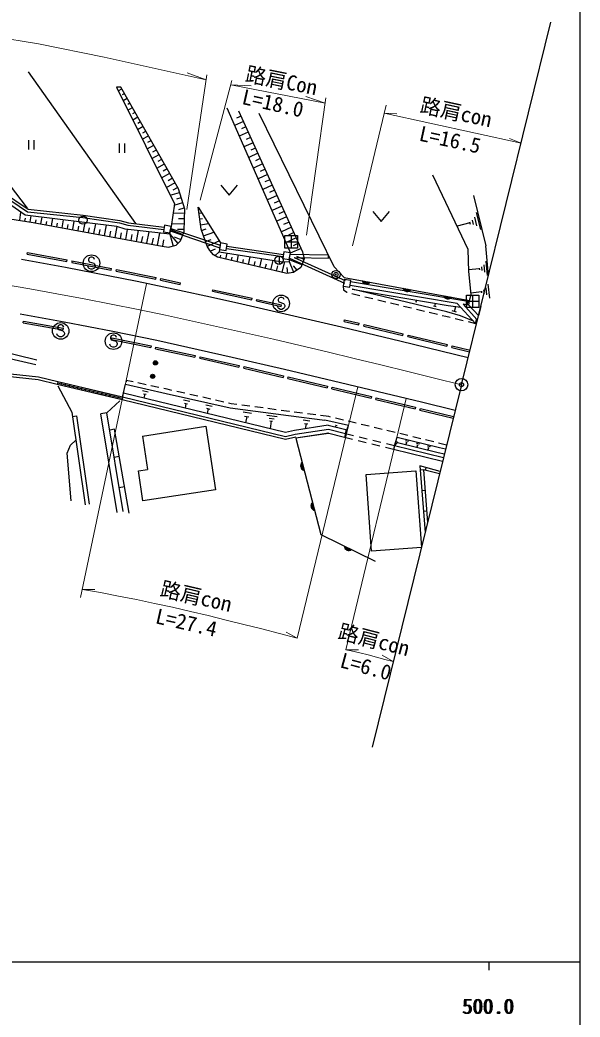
# Model space of a CAD drawing. Units: millimetres, scale not verified. Extents: x 40000 to 680000, y 20000 to 380000.
# Drawn here: x 511456 to 579000, y 198357 to 318563 of the extents above; entities that cross this region are included whole.
import ezdxf
from ezdxf.enums import TextEntityAlignment as Align

# ---------------------------------------------------------------- set-up
doc = ezdxf.new("R2010")
doc.units = ezdxf.units.MM
doc.header["$LTSCALE"] = 1000
doc.header["$PDMODE"] = 32
doc.header["$PDSIZE"] = 500
doc.linetypes.add('CHAIN', pattern=[18.5, 12, -1.5, 3.5, -1.5])
for name, color, linetype, lineweight in [('M-BGD', 7, 'Continuous', 25), ('M-BMK', 2, 'CHAIN', 13), ('M-BMK-OTRS', 5, 'Continuous', 25), ('M-BMK-SRVR', 3, 'Continuous', 25), ('M-STR-HTXT', 7, 'Continuous', 13), ('M-STR-STRC', 7, 'Continuous', 25), ('M-TTL-BAND', 7, 'Continuous', 25)]:
    doc.layers.add(name, color=color, linetype=linetype, lineweight=lineweight)
doc.styles.add('ＭＳ ゴシック', font='')
doc.styles.get('ＭＳ ゴシック').set_extended_font_data('MS Gothic')

msp = doc.modelspace()

# ---------------------------------------------------------------- linework, layer by layer
at = {"layer": 'M-BGD'}
for p, q in [((525423, 294011), (512503, 312322)), ((523637, 310470), (523093, 310456)), ((523313, 310014), (523754, 310263)), ((523838, 309564), (524074, 309698)), ((523893, 308848), (524394, 309132)), ((524448, 308416), (524714, 308566)), ((524473, 307683), (525034, 308000)), ((544007, 290708), (536430, 307908)), ((525052, 306517), (525675, 306869)), ((525058, 307267), (525354, 307435)), ((538118, 306949), (537590, 306710)), ((549356, 288800), (540310, 307299)), ((525632, 305351), (526315, 305738)), ((525668, 306118), (525995, 306303)), ((538407, 306311), (537345, 305830)), ((538696, 305674), (538157, 305429)), ((526212, 304186), (526955, 304606)), ((526278, 304970), (526635, 305172)), ((538985, 305036), (537910, 304548)), ((539275, 304399), (538724, 304149)), ((512477, 304076), (512477, 302958)), ((513144, 304076), (513144, 302958)), ((523407, 303655), (523407, 302537)), ((524074, 303655), (524074, 302537)), ((526791, 303020), (527595, 303475)), ((526887, 303821), (527275, 304041)), ((539564, 303762), (538474, 303267)), ((539853, 303124), (539291, 302869)), ((527371, 301854), (528235, 302343)), ((527497, 302673), (527915, 302909)), ((528107, 301524), (528556, 301778)), ((540142, 302487), (539039, 301986)), ((540432, 301849), (539857, 301589)), ((527950, 300688), (528876, 301212)), ((528717, 300375), (529196, 300646)), ((540721, 301212), (539603, 300705)), ((541010, 300574), (540424, 300308)), ((528530, 299523), (529516, 300081)), ((529327, 299227), (529836, 299515)), ((541299, 299937), (540168, 299423)), ((529110, 298357), (530156, 298949)), ((529936, 298078), (530476, 298383)), ((535689, 298655), (536689, 297455)), ((536689, 297455), (537689, 298655)), ((541878, 298662), (540732, 298142)), ((541589, 299299), (540991, 299028)), ((529570, 297432), (530708, 297780)), ((530384, 297001), (530898, 297158)), ((542457, 297387), (541296, 296861)), ((542167, 298025), (541558, 297748)), ((566140, 297406), (567628, 291345)), ((530059, 296223), (531087, 296536)), ((530616, 295713), (531277, 295915)), ((532957, 295956), (532979, 295959)), ((543035, 296112), (541861, 295579)), ((542746, 296750), (542124, 296468)), ((511539, 295405), (511384, 294417)), ((512081, 294663), (512026, 294316)), ((512781, 294931), (512669, 294215)), ((514093, 294772), (513949, 293990)), ((515386, 294615), (515227, 293754)), ((529925, 295305), (531321, 295273)), ((530566, 294640), (531306, 294623)), ((533051, 295262), (533387, 295308)), ((533144, 294569), (533470, 294612)), ((543614, 294837), (542425, 294298)), ((543324, 295475), (542691, 295188)), ((554005, 295475), (555005, 294275)), ((555005, 294275), (556005, 295475)), ((566270, 294769), (566522, 293742)), ((566486, 295367), (566990, 293312)), ((513376, 294467), (513310, 294108)), ((514662, 294272), (514588, 293872)), ((515948, 294078), (515867, 293637)), ((516679, 294458), (516506, 293519)), ((517234, 293884), (517145, 293401)), ((517972, 294301), (517784, 293283)), ((518520, 293689), (518424, 293165)), ((519265, 294144), (519063, 293048)), ((519806, 293495), (519702, 292930)), ((520558, 293987), (520341, 292812)), ((521851, 293830), (521620, 292576)), ((523144, 293673), (522898, 292341)), ((524399, 293311), (524177, 292105)), ((528897, 293807), (528761, 293019)), ((529685, 293671), (528897, 293807)), ((529549, 292883), (529685, 293671)), ((529622, 293305), (531119, 292702)), ((529644, 293431), (535607, 291406)), ((529736, 294016), (531289, 293973)), ((530452, 293346), (531271, 293323)), ((533238, 293875), (534202, 294005)), ((533361, 293188), (533916, 293382)), ((544192, 293563), (542990, 293017)), ((543903, 294200), (543258, 293907)), ((565711, 294087), (564170, 293709)), ((565679, 294216), (565742, 293959)), ((565990, 294428), (566116, 293914)), ((521092, 293300), (520980, 292694)), ((522378, 293105), (522259, 292459)), ((523662, 292899), (523537, 292223)), ((524944, 292684), (524816, 291987)), ((525694, 293164), (525455, 291870)), ((526227, 292469), (526094, 291752)), ((526989, 293018), (526734, 291634)), ((527509, 292254), (527373, 291516)), ((528283, 292871), (528012, 291398)), ((528761, 293019), (529549, 292883)), ((529530, 292729), (530480, 291595)), ((529530, 292729), (529927, 291305)), ((529590, 293121), (535553, 291096)), ((530050, 292431), (530876, 292099)), ((533591, 292527), (534851, 292968)), ((533822, 291866), (534498, 292102)), ((543417, 291063), (543417, 292563)), ((543417, 292563), (544917, 292563)), ((544771, 292288), (543554, 291736)), ((544481, 292925), (543825, 292627)), ((544167, 292563), (544167, 291063)), ((544917, 292563), (544917, 291063)), ((528769, 292042), (528652, 291282)), ((535503, 291926), (534038, 291261)), ((535000, 290929), (534432, 290671)), ((535654, 291685), (535519, 290896)), ((536443, 291550), (535654, 291685)), ((536308, 290761), (536443, 291550)), ((536350, 291006), (543177, 290026)), ((536395, 291273), (543223, 290293)), ((543417, 291813), (544917, 291813)), ((544917, 291063), (543417, 291063)), ((545349, 291013), (544058, 290427)), ((545060, 291650), (544392, 291347)), ((567947, 287741), (567628, 291345)), ((512327, 290333), (512363, 290529)), ((512327, 290333), (517105, 289455)), ((512363, 290529), (517141, 289651)), ((535468, 290595), (534966, 290144)), ((535519, 290896), (536308, 290761)), ((535594, 289885), (535672, 290218)), ((536276, 289725), (536444, 290443)), ((536957, 289566), (537049, 289956)), ((537639, 289406), (537831, 290227)), ((538320, 289247), (538425, 289695)), ((539002, 289087), (539218, 290012)), ((540365, 288768), (540606, 289796)), ((542702, 290097), (542702, 289097)), ((543277, 290606), (543142, 289817)), ((543142, 289817), (543930, 289682)), ((544065, 290471), (543277, 290606)), ((543930, 289682), (544065, 290471)), ((543980, 289410), (543956, 289831)), ((543956, 289831), (550609, 286812)), ((544041, 290330), (548657, 290229)), ((544512, 289926), (550664, 287135)), ((544512, 289926), (548649, 289836)), ((545722, 289684), (544861, 290034)), ((548649, 289836), (548657, 290229)), ((517105, 289455), (517141, 289651)), ((517734, 289538), (517696, 289341)), ((517696, 289341), (522472, 288407)), ((517734, 289538), (522511, 288603)), ((522472, 288407), (522511, 288603)), ((539684, 288928), (539802, 289433)), ((541047, 288609), (541178, 289171)), ((541728, 288449), (541993, 289581)), ((542410, 288290), (542555, 288910)), ((543091, 288130), (543395, 289428)), ((543775, 288013), (543687, 288717)), ((545458, 289036), (543967, 289634)), ((544466, 288109), (543980, 289410)), ((544888, 288405), (544434, 288908)), ((566856, 288546), (565564, 288431)), ((566847, 288654), (566866, 288438)), ((567125, 288787), (567163, 288356)), ((567393, 289028), (567469, 288166)), ((567642, 289484), (567795, 287761)), ((523059, 288291), (523099, 288487)), ((523059, 288291), (527826, 287324)), ((523099, 288487), (527866, 287520)), ((527826, 287324), (527866, 287520)), ((528403, 287196), (528446, 287392)), ((528446, 287392), (530829, 286873)), ((528403, 287196), (530786, 286677)), ((530786, 286677), (530829, 286873)), ((550432, 286484), (550458, 286016)), ((564193, 284399), (551261, 286563)), ((565482, 284629), (551325, 286999)), ((567628, 286259), (567731, 285411)), ((567859, 286718), (568065, 285022)), ((534671, 285846), (534713, 286041)), ((534671, 285846), (539410, 284825)), ((534713, 286041), (539452, 285021)), ((539410, 284825), (539452, 285021)), ((550458, 286016), (550882, 285755)), ((550882, 285755), (550914, 285744)), ((551489, 285573), (552461, 285339)), ((553045, 285199), (554017, 284965)), ((565287, 283897), (565287, 285397)), ((565287, 285397), (566787, 285397)), ((565674, 284747), (565859, 285452)), ((567114, 285767), (565842, 285612)), ((566037, 285397), (566037, 283897)), ((566787, 285397), (566787, 283897)), ((567101, 285873), (567127, 285661)), ((567371, 286013), (567423, 285589)), ((539993, 284685), (540038, 284880)), ((539993, 284685), (542956, 284009)), ((540038, 284880), (543000, 284204)), ((542956, 284009), (543000, 284204)), ((554600, 284824), (555572, 284590)), ((556156, 284450), (557128, 284216)), ((557711, 284075), (558683, 283841)), ((559321, 284534), (559136, 284578)), ((559228, 284556), (559287, 284786)), ((559267, 283701), (560239, 283467)), ((561637, 283977), (561328, 284052)), ((561482, 284015), (561583, 284399)), ((563840, 283408), (564026, 284018)), ((566388, 281980), (564193, 284399)), ((566552, 282455), (564894, 284282)), ((565410, 284195), (564894, 284282)), ((565287, 284647), (566787, 284647)), ((566787, 283897), (565287, 283897)), ((565410, 284195), (565482, 284629)), ((567023, 283998), (566760, 282930)), ((567016, 284000), (567023, 283998)), ((560822, 283326), (561795, 283092)), ((562378, 282952), (562830, 282843)), ((562830, 282843), (563350, 282717)), ((564085, 283337), (563595, 283478)), ((563933, 282575), (564905, 282340)), ((566759, 282930), (566760, 282930)), ((511858, 282059), (511893, 282256)), ((511858, 282059), (516617, 281193)), ((511893, 282256), (516653, 281389)), ((516653, 281389), (516617, 281193)), ((550552, 282207), (550597, 282402)), ((550552, 282207), (552317, 281800)), ((550597, 282402), (552362, 281995)), ((552317, 281800), (552362, 281995)), ((552910, 281650), (552956, 281844)), ((552910, 281650), (557636, 280527)), ((552956, 281844), (557683, 280722)), ((565488, 282198), (566388, 281980)), ((566388, 281980), (566505, 282466)), ((566517, 281949), (566388, 281980)), ((566637, 282434), (566505, 282466)), ((522536, 280239), (522495, 280044)), ((522536, 280239), (527283, 279256)), ((557636, 280527), (557683, 280722)), ((558231, 280386), (558279, 280580)), ((558231, 280386), (562950, 279233)), ((558279, 280580), (562997, 279427)), ((522495, 280044), (527243, 279061)), ((527283, 279256), (527243, 279061)), ((527813, 278934), (527856, 279130)), ((527813, 278934), (532546, 277906)), ((527856, 279130), (532589, 278101)), ((562950, 279233), (562997, 279427)), ((563528, 279083), (563575, 279277)), ((563528, 279083), (565681, 278560)), ((563575, 279277), (565729, 278755)), ((532589, 278101), (532546, 277906)), ((533145, 277770), (533188, 277966)), ((533145, 277770), (537861, 276717)), ((533188, 277966), (537904, 276913)), ((537904, 276913), (537861, 276717)), ((538445, 276575), (538491, 276769)), ((538445, 276575), (543186, 275475)), ((538491, 276769), (543231, 275670)), ((543231, 275670), (543186, 275475)), ((543761, 275338), (543807, 275533)), ((543761, 275338), (548490, 274225)), ((543807, 275533), (548536, 274419)), ((516034, 274941), (515957, 274620)), ((523766, 272757), (515957, 274620)), ((523804, 272918), (515995, 274780)), ((523843, 273078), (516034, 274941)), ((516443, 274504), (516520, 274825)), ((516930, 274388), (517006, 274709)), ((517416, 274272), (517493, 274593)), ((517903, 274156), (517979, 274477)), ((518389, 274040), (518465, 274361)), ((518875, 273924), (518952, 274245)), ((519362, 273808), (519438, 274129)), ((524279, 275105), (524251, 274944)), ((525096, 274927), (524279, 275105)), ((526660, 274587), (525683, 274800)), ((528223, 274246), (527246, 274459)), ((529192, 274036), (528809, 274119)), ((548536, 274419), (548490, 274225)), ((549075, 274087), (549121, 274281)), ((549075, 274087), (553804, 272957)), ((549121, 274281), (553851, 273152)), ((519848, 273692), (519924, 274013)), ((520334, 273576), (520411, 273897)), ((520821, 273460), (520897, 273781)), ((521307, 273344), (521384, 273665)), ((521793, 273228), (521870, 273549)), ((522280, 273112), (522356, 273433)), ((522766, 272996), (522843, 273317)), ((523252, 272880), (523329, 273201)), ((523843, 273078), (523765, 272757)), ((543490, 268831), (523960, 273564)), ((526246, 273875), (526907, 273727)), ((526338, 273508), (526668, 273434)), ((526503, 273471), (526392, 272975)), ((529786, 273902), (529192, 274036)), ((531347, 273552), (530371, 273771)), ((532908, 273201), (531932, 273420)), ((534469, 272851), (533493, 273070)), ((553851, 273152), (553804, 272957)), ((554384, 272819), (554432, 273014)), ((554432, 273014), (559150, 271864)), ((523493, 272662), (521948, 271202)), ((531191, 272769), (531924, 272605)), ((531293, 272362), (531659, 272280)), ((531476, 272321), (531361, 271770)), ((533856, 272174), (534627, 272002)), ((533963, 271745), (534348, 271659)), ((534155, 271702), (534043, 271120)), ((536030, 272500), (535055, 272719)), ((536925, 272299), (536616, 272369)), ((537602, 272209), (536925, 272299)), ((539188, 271997), (538197, 272129)), ((540774, 271786), (539783, 271918)), ((542360, 271574), (541369, 271706)), ((554384, 272819), (559103, 271669)), ((559150, 271864), (559103, 271669)), ((559698, 271532), (559745, 271726)), ((559745, 271726), (563751, 270738)), ((517795, 270773), (518266, 270841)), ((518266, 270841), (519811, 260194)), ((521948, 271202), (521229, 271084)), ((523176, 259176), (521229, 271084)), ((523895, 259293), (521948, 271202)), ((538367, 271310), (539364, 271176)), ((538550, 270778), (539048, 270711)), ((538799, 270744), (538676, 270000)), ((541221, 270928), (542470, 270760)), ((541491, 270574), (542116, 270490)), ((543929, 271364), (542955, 271494)), ((543946, 271362), (543929, 271364)), ((545532, 271154), (544541, 271284)), ((547119, 270946), (546127, 271076)), ((548705, 270738), (547713, 270868)), ((548908, 270690), (548705, 270738)), ((550465, 270323), (549492, 270552)), ((559698, 271532), (563703, 270544)), ((541606, 270240), (541918, 270198)), ((541762, 270219), (541625, 269284)), ((548641, 269707), (544570, 269082)), ((545603, 270344), (546416, 270236)), ((545753, 269911), (546159, 269857)), ((545956, 269884), (545862, 269276)), ((549599, 269693), (549449, 269482)), ((549498, 269716), (549701, 269671)), ((551212, 270146), (551049, 270185)), ((552021, 269952), (551212, 270146)), ((553577, 269578), (552605, 269812)), ((555133, 269204), (554160, 269438)), ((526221, 268405), (526838, 264373)), ((544570, 269082), (543490, 268831)), ((548646, 269186), (544664, 268591)), ((548711, 268751), (544729, 268156)), ((550607, 268232), (548537, 268759)), ((550716, 268658), (548646, 269186)), ((550716, 268658), (550612, 268231)), ((551569, 267997), (550612, 268231)), ((551674, 268424), (550716, 268658)), ((553325, 268021), (552354, 268258)), ((556688, 268830), (555716, 269064)), ((558243, 268452), (557272, 268689)), ((559797, 268072), (558826, 268309)), ((553221, 267593), (552249, 267831)), ((554872, 267190), (553901, 267427)), ((554977, 267618), (554005, 267855)), ((556510, 266790), (555552, 267024)), ((556615, 267218), (555657, 267451)), ((556615, 267218), (556510, 266790)), ((562525, 265768), (556615, 267218)), ((556803, 267660), (556844, 267801)), ((556824, 267731), (556999, 267679)), ((557939, 267873), (558294, 267786)), ((557984, 267674), (558162, 267630)), ((558073, 267652), (558008, 267386)), ((559264, 267550), (559623, 267462)), ((559310, 267349), (559489, 267305)), ((559400, 267327), (559334, 267058)), ((561352, 267693), (560380, 267930)), ((560593, 267225), (560954, 267137)), ((560639, 267023), (560819, 266979)), ((560729, 267001), (560663, 266730)), ((562106, 267508), (561935, 267550)), ((562906, 267313), (562106, 267508)), ((522822, 265855), (523431, 265963)), ((562419, 265341), (556510, 266790)), ((562121, 264134), (559691, 264811)), ((559691, 264811), (560309, 256788)), ((560363, 264264), (560446, 264600)), ((525737, 264205), (526838, 264373)), ((560108, 264327), (559730, 264298)), ((523420, 262199), (524076, 262314)), ((560300, 261835), (559922, 261806)), ((560492, 259342), (560114, 259313)), ((560317, 256821), (560306, 256820))]:
    msp.add_line(p, q, dxfattribs=at)
for points in [[(495788, 315238), (501556, 309975), (512310, 295854)], [(447987, 299996), (471898, 298893), (486184, 297862), (498436, 296449), (513070, 294152), (528596, 291291), (529377, 291170), (530288, 291394), (530815, 291947), (531263, 293060), (531303, 294496), (531331, 295736), (530579, 298202), (523637, 310470)], [(523093, 310456), (530085, 296396), (529685, 293671), (529549, 292883), (529522, 292730), (524160, 293338), (523151, 293672), (512094, 295015), (509292, 296987), (508295, 297075), (492537, 298401), (482573, 299092), (471615, 299548), (460285, 299796), (447987, 299996)], [(537828, 307586), (545526, 290624), (545749, 289749), (545327, 288713), (544449, 288097), (543657, 287998), (535270, 289961), (534782, 290255), (534342, 290777), (534029, 291274), (533312, 293327), (532951, 296005)], [(565859, 285452), (565568, 288246), (565508, 290895), (561253, 299843)], [(509335, 297485), (512352, 295439), (519059, 294728), (523444, 294085), (524468, 293803), (528807, 293284)], [(509367, 297850), (512466, 295749), (519099, 295045), (523510, 294398), (524530, 294118), (528861, 293600)], [(532951, 296005), (535654, 291685), (535468, 290595), (542879, 289443), (543980, 289410)], [(543956, 289831), (544065, 290471), (544007, 290708)], [(549356, 288800), (550568, 287531), (565674, 284747)], [(566151, 282241), (564592, 282878), (562921, 283360), (551533, 286096)], [(551533, 286096), (553628, 285739), (563105, 284142), (564612, 283938)], [(410486, 267610), (415291, 278537), (418613, 284451), (431579, 283050), (441733, 281762), (458996, 281361), (478187, 283055), (493178, 281582), (504121, 279884), (513506, 277603)], [(566759, 282930), (565572, 284167), (565674, 284747)], [(463061, 275879), (462774, 281114), (476319, 282204), (479214, 282292), (491057, 281097), (502541, 279535), (513390, 277031)], [(515959, 274619), (513649, 275157), (508020, 275784)], [(516034, 274941), (513704, 275483), (508033, 276114)], [(516009, 274445), (517722, 271273), (519340, 260126)], [(523843, 273078), (524199, 274641), (529086, 273546), (536818, 271820), (543856, 270877), (548242, 270297)], [(544664, 268591), (543488, 268317), (523843, 273078)], [(544738, 268269), (543487, 267978), (523765, 272757)], [(526221, 268405), (533863, 269573), (535033, 261919), (526291, 260583), (525737, 264205)], [(550716, 268658), (551085, 269676), (548242, 270297)], [(548641, 269707), (550745, 269177), (550716, 268658)], [(524640, 259116), (522855, 269225), (522287, 269124)], [(548658, 268727), (544732, 268131), (547731, 256526), (554275, 253334)], [(556615, 267218), (556927, 268275), (562031, 267028), (562790, 266842)], [(517629, 260576), (517151, 266344), (517567, 267283), (518209, 267918)], [(556615, 267218), (556997, 267636), (561905, 266423), (562642, 266245)], [(562050, 263844), (560108, 264327), (560598, 257961)]]:
    msp.add_lwpolyline(points, dxfattribs=at)
for points in [[(551232, 286366), (551350, 287166), (550549, 287284), (550432, 286484)], [(553867, 254531), (553192, 263780), (559185, 264218), (559860, 254969)]]:
    msp.add_lwpolyline(points, close=True, dxfattribs=at)
for centre in [(519059, 294425), (542702, 289597), (549567, 287873)]:
    msp.add_circle(centre, 500, dxfattribs=at)
for centre, radius, start, end in [((553252, 287307), 567, 197.63056, 321.48558), ((553252, 287307), 453, 205.58995, 313.52619), ((553252, 287307), 340, 221.21532, 297.90082), ((558169, 286401), 567, 197.63056, 321.48558), ((558169, 286401), 453, 205.58995, 313.52619), ((558169, 286401), 340, 221.21532, 297.90082), ((563086, 285495), 567, 197.63056, 321.48558), ((563086, 285495), 453, 205.58995, 313.52619), ((563086, 285495), 340, 221.21532, 297.90082), ((545864, 264816), 567, 132.56132, 256.41634), ((545864, 264816), 453, 140.52071, 248.45695), ((545864, 264816), 340, 156.14608, 232.83158), ((547115, 259975), 567, 132.56132, 256.41634), ((547115, 259975), 453, 140.52071, 248.45695), ((547115, 259975), 340, 156.14608, 232.83158), ((551120, 255170), 567, 182.06731, 305.92233), ((551120, 255170), 453, 190.0267, 297.96294), ((551120, 255170), 340, 205.65207, 282.33757)]:
    msp.add_arc(centre, radius, start, end, dxfattribs=at)
msp.add_point((549567, 287873), dxfattribs=at)
at = {"layer": 'M-BMK'}
msp.add_lwpolyline([(564703, 274594), (561464, 275389), (558226, 276182), (554987, 276972), (551746, 277757), (548504, 278535), (545260, 279304), (542013, 280063), (538764, 280810), (535511, 281543), (532255, 282261), (528995, 282961), (525731, 283642), (522463, 284303), (519190, 284941), (515913, 285554), (512631, 286142), (509344, 286701), (506052, 287231), (505758, 287277)], dxfattribs=at)
at = {"layer": 'M-BMK-OTRS'}
for q in [(575483, 318283), (553922, 230904)]:
    msp.add_line((564703, 274594), q, dxfattribs=at)
at = {"layer": 'M-BMK-SRVR'}
msp.add_circle((564703, 274594), 750, dxfattribs=at)
msp.add_point((564703, 274594), dxfattribs=at)
at = {"layer": 'M-STR-HTXT'}
for p, q in [((534006, 311957), (531581, 295707)), ((533914, 311338), (531615, 312201)), ((533194, 296856), (537024, 311264)), ((536886, 310744), (539338, 310617)), ((548244, 308541), (536886, 310744)), ((548244, 308541), (545922, 309339)), ((546030, 292633), (548332, 309177)), ((551579, 291314), (555610, 308278)), ((555379, 307305), (571891, 303726)), ((555379, 307305), (556898, 307232)), ((571891, 303726), (570478, 304289)), ((526732, 286768), (518773, 248926)), ((552204, 274317), (544905, 244052)), ((558044, 272908), (550739, 242619)), ((518979, 249904), (520498, 249890)), ((544905, 244052), (543580, 244761)), ((550739, 242619), (552275, 242630)), ((556462, 241201), (555145, 241976))]:
    msp.add_line(p, q, dxfattribs=at)
for points in [[(447996, 320279), (458482, 320468), (469562, 320249), (478975, 319880), (486207, 319333), (496118, 318303), (508211, 316582), (513689, 315687), (521610, 314083), (533914, 311338)], [(544905, 244052), (542760, 244601), (540615, 245148), (538469, 245690), (536320, 246223), (534169, 246747), (532015, 247257), (529858, 247752), (527696, 248229), (525530, 248685), (523359, 249117), (521183, 249523), (519001, 249901), (518979, 249904)], [(556462, 241201), (555458, 241480), (554452, 241753), (553443, 242016), (552429, 242262), (551411, 242487), (550739, 242619)]]:
    msp.add_lwpolyline(points, dxfattribs=at)
at = {"layer": 'M-STR-STRC'}
for p, q in [((519817, 289872), (519726, 289690)), ((519999, 289963), (519817, 289872)), ((520180, 289963), (519999, 289963)), ((520362, 289872), (520180, 289963)), ((520453, 289690), (520362, 289872)), ((519726, 288690), (519635, 288872)), ((519726, 289690), (519726, 289599)), ((519726, 289599), (519817, 289417)), ((519817, 288599), (519726, 288690)), ((519817, 289417), (520362, 289236)), ((519999, 288508), (519817, 288599)), ((520180, 288508), (519999, 288508)), ((520362, 288599), (520180, 288508)), ((520362, 289236), (520453, 289145)), ((520453, 288690), (520362, 288599)), ((520453, 289145), (520544, 288963)), ((520544, 288872), (520453, 288690)), ((520544, 288963), (520544, 288872)), ((542689, 285031), (542598, 284849)), ((542871, 285121), (542689, 285031)), ((543053, 285121), (542871, 285121)), ((543235, 285031), (543053, 285121)), ((543326, 284849), (543235, 285031)), ((542598, 283849), (542507, 284031)), ((542598, 284849), (542598, 284758)), ((542598, 284758), (542689, 284576)), ((542689, 283758), (542598, 283849)), ((542689, 284576), (543235, 284394)), ((542871, 283667), (542689, 283758)), ((543235, 283758), (543053, 283667)), ((543235, 284394), (543326, 284303)), ((543326, 283849), (543235, 283758)), ((543326, 284303), (543416, 284121)), ((543416, 284031), (543326, 283849)), ((543416, 284121), (543416, 284031)), ((543053, 283667), (542871, 283667)), ((516097, 281707), (516006, 281525)), ((516006, 281525), (516006, 281434)), ((516006, 281434), (516097, 281252)), ((516279, 281798), (516097, 281707)), ((516461, 281798), (516279, 281798)), ((516642, 281707), (516461, 281798)), ((516733, 281525), (516642, 281707)), ((516006, 280525), (515915, 280707)), ((516097, 280434), (516006, 280525)), ((516097, 281252), (516642, 281071)), ((516279, 280343), (516097, 280434)), ((516461, 280343), (516279, 280343)), ((516642, 280434), (516461, 280343)), ((516642, 281071), (516733, 280980)), ((516733, 280525), (516642, 280434)), ((516733, 280980), (516824, 280798)), ((516824, 280707), (516733, 280525)), ((516824, 280798), (516824, 280707)), ((522472, 280471), (522381, 280290)), ((522381, 280290), (522381, 280199)), ((522381, 280199), (522472, 280017)), ((522653, 280562), (522472, 280471)), ((522835, 280562), (522653, 280562)), ((523017, 280471), (522835, 280562)), ((523108, 280290), (523017, 280471)), ((522381, 279290), (522290, 279471)), ((522472, 279199), (522381, 279290)), ((522472, 280017), (523017, 279835)), ((522653, 279108), (522472, 279199)), ((522835, 279108), (522653, 279108)), ((523017, 279199), (522835, 279108)), ((523017, 279835), (523108, 279744)), ((523108, 279290), (523017, 279199)), ((523108, 279744), (523199, 279562)), ((523199, 279471), (523108, 279290)), ((523199, 279562), (523199, 279471))]:
    msp.add_line(p, q, dxfattribs=at)
for points in [[(534448, 285134), (530678, 285938), (525574, 287012), (516936, 288708), (511625, 289682)], [(565496, 277810), (557413, 279791), (550226, 281511), (545531, 282626), (541859, 283467), (538229, 284310), (534448, 285134)], [(532937, 278809), (527952, 279903), (522675, 281001), (516795, 282135), (511485, 283105)], [(563932, 271473), (559880, 272465), (549248, 275030), (543375, 276420), (537060, 277881), (532937, 278809)]]:
    msp.add_lwpolyline(points, dxfattribs=at)
for centre, radius in [((520089, 289236), 1000), ((542962, 284394), 1000), ((516370, 281071), 1000), ((522744, 279835), 1000), ((527796, 277219), 250), ((527796, 277219), 204), ((527796, 277219), 159), ((527796, 277219), 114), ((527796, 277219), 68.2), ((527796, 277219), 22.7), ((527461, 275590), 250), ((527461, 275590), 204), ((527461, 275590), 159), ((527461, 275590), 114), ((527461, 275590), 68.2), ((527461, 275590), 22.7)]:
    msp.add_circle(centre, radius, dxfattribs=at)
at = {"layer": 'M-TTL-BAND'}
for p, q in [((579000, 20000), (579000, 370000)), ((40000, 205000), (579000, 205000)), ((568000, 205000), (568000, 204000))]:
    msp.add_line(p, q, dxfattribs=at)

# ---------------------------------------------------------------- texts
at = {"layer": 'M-STR-HTXT', "style": 'ＭＳ ゴシック'}
for s, rotation, p in [('路肩Con', 348.579, (538424, 310669)), ('L=18.0', 347.287, (537998, 307912))]:
    msp.add_text(s, height=1833, rotation=rotation, dxfattribs=at).set_placement(p, align=Align.BOTTOM_LEFT)
for rotation, p in [(347.771, (563741, 306005)), (346.872, (532373, 247637)), (345.53, (553778, 242409))]:
    msp.add_text('路肩con', height=1833, rotation=rotation, dxfattribs=at).set_placement(p, align=Align.BOTTOM_CENTER)
for s, rotation, p in [('L=16.5', 347.771, (563529, 305027)), ('L=27.4', 347.232, (531737, 246807)), ('L=6.0', 344.868, (553417, 241506))]:
    msp.add_text(s, height=1833, rotation=rotation, dxfattribs=at).set_placement(p, align=Align.TOP_CENTER)
at = {"layer": 'M-TTL-BAND', "style": 'ＭＳ ゴシック'}
for p in [(567844, 198195), (568000, 198195)]:
    msp.add_text('500.0', height=1833, dxfattribs=at).set_placement(p, align=Align.BOTTOM_CENTER)

doc.saveas('drawing.dxf')
